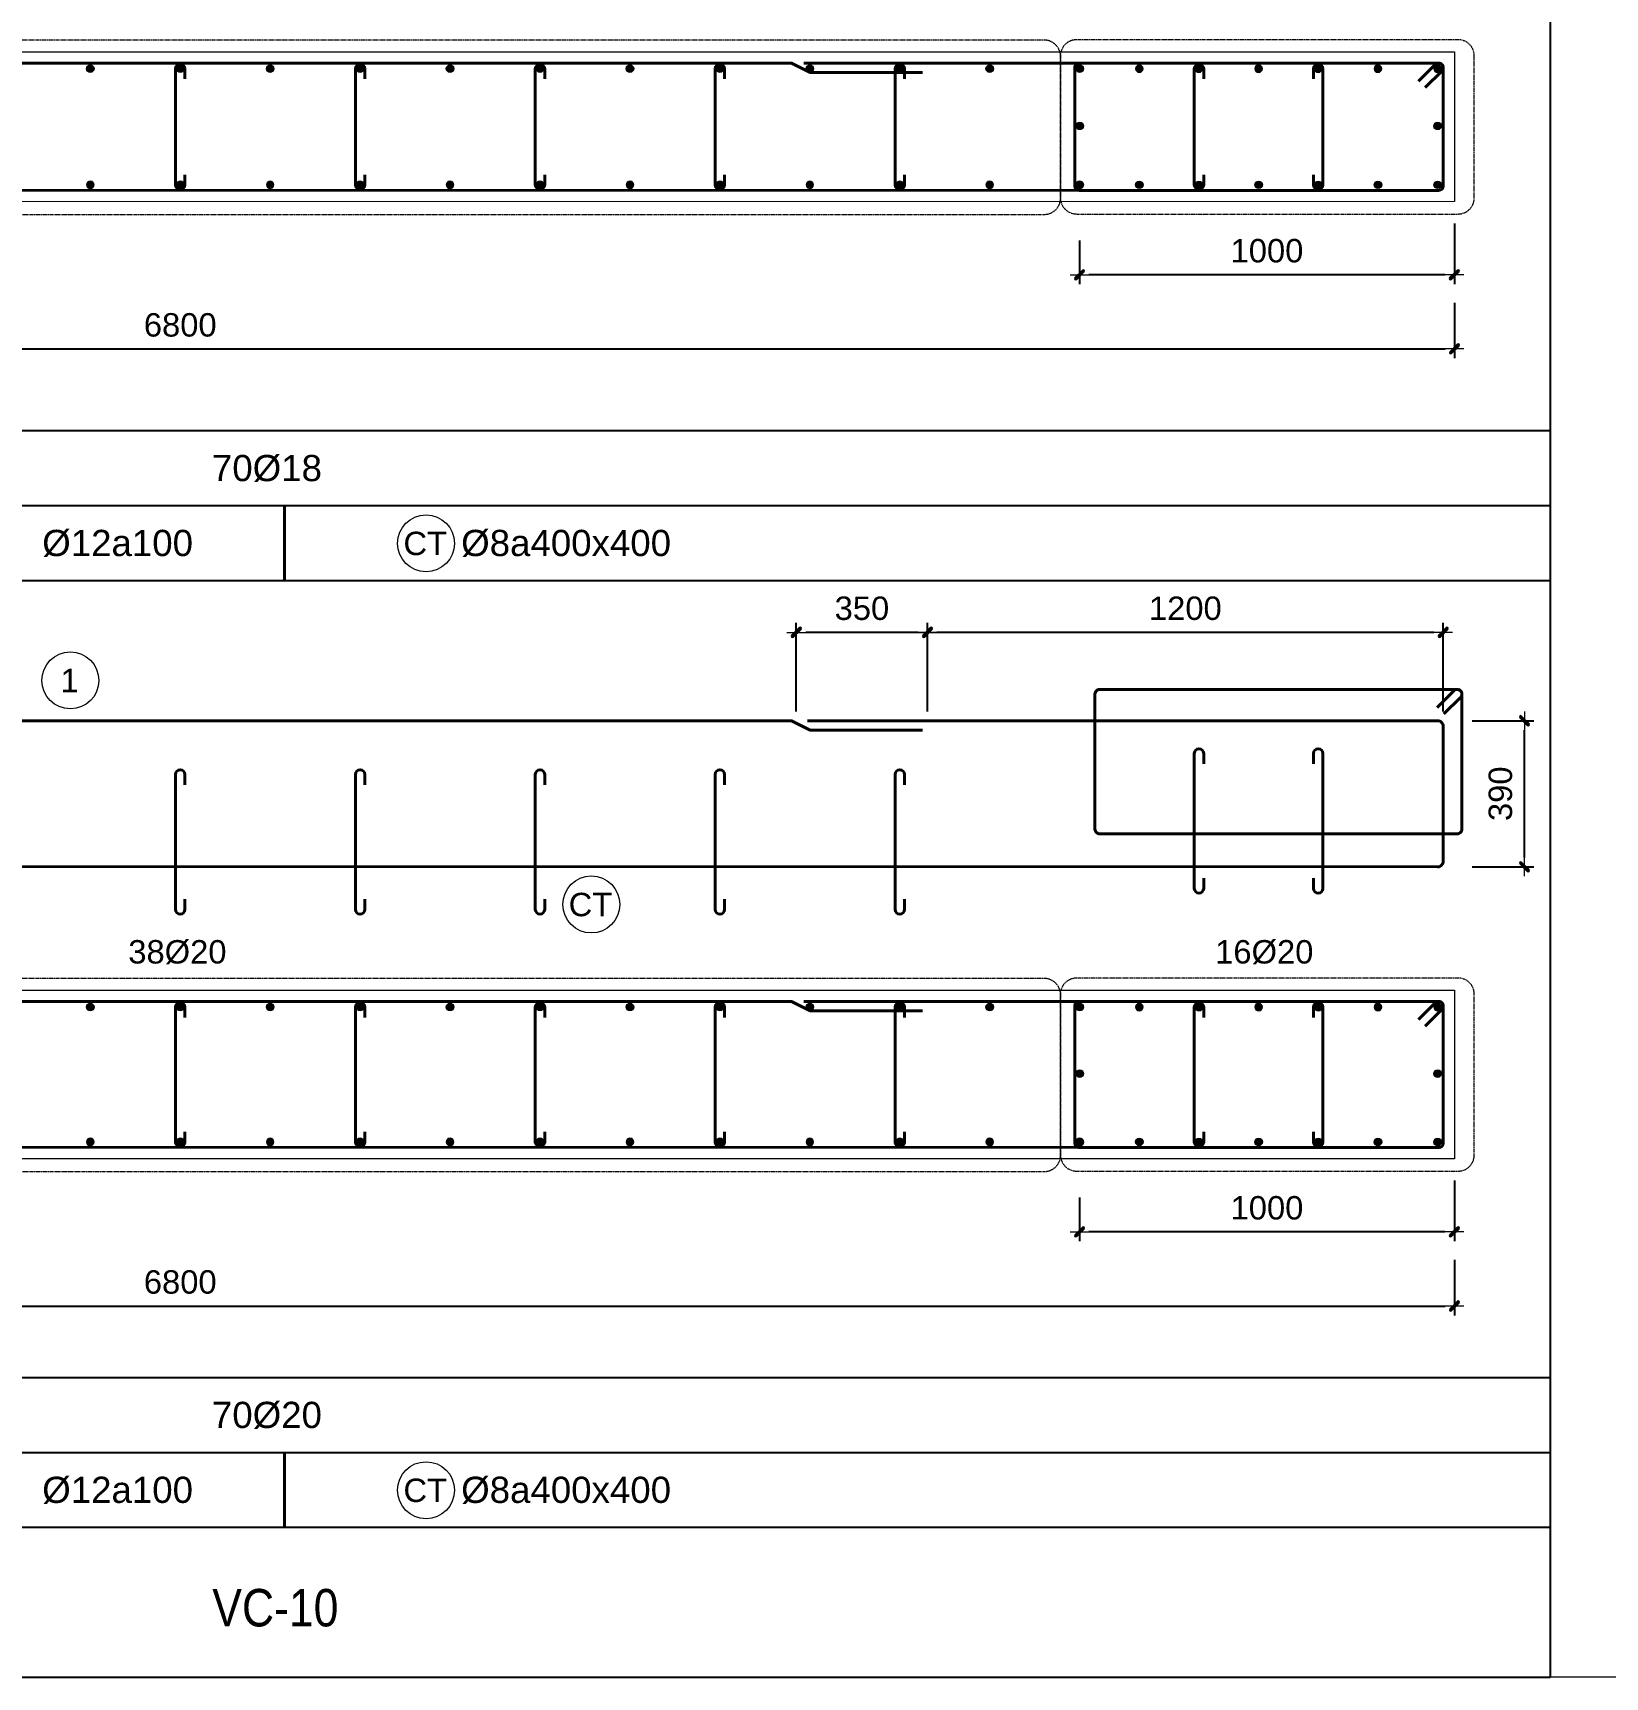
# Model space of a CAD drawing. Header units: millimetres. Extents: x -146909 to 4830753, y -683702 to -336947.
# Drawn here: x 4774826 to 4779021, y -449280 to -444891 of the extents above; entities that cross this region are included whole.
import ezdxf
from ezdxf.enums import TextEntityAlignment as Align

# ---------------------------------------------------------------- set-up
doc = ezdxf.new("R2010")
doc.units = ezdxf.units.MM
doc.header["$MEASUREMENT"] = 0
doc.linetypes.add('HIDDEN', pattern=[0.375, 0.25, -0.125])
doc.layers.get('0').update_dxf_attribs({"lineweight": 9})
doc.layers.get('Defpoints').update_dxf_attribs({"color": 10, "lineweight": 0})
for name, color, linetype, lineweight in [("'S_General_Cont_1 Thin", 1, 'Continuous', 18), ("'S_General_Text_3_Member name", 3, 'Continuous', 35), ('CDAI', 3, 'Continuous', 40), ('chunho.q', 1, 'Continuous', 13), ('CTHEP', 4, 'Continuous', 50), ('DBAO', 2, 'Continuous', 13), ('DMo', 9, 'HIDDEN', 9), ('KTH', 154, 'Continuous', 9), ('STICK', 1, 'Continuous', 9)]:
    doc.layers.add(name, color=color, linetype=linetype, lineweight=lineweight)
for name, color, linetype in [('DM', 1, 'Continuous'), ('TBL', 1, 'Continuous'), ('TX', 214, 'Continuous')]:
    doc.layers.add(name, color=color, linetype=linetype)
doc.styles.add('arial', font='arial.ttf', dxfattribs={"width": 0.85})
doc.styles.add('TTP-HelCon', font='arial.ttf')
doc.dimstyles.new('TTP-25', dxfattribs={"dimscale": 25, "dimtxt": 2.5, "dimasz": 1, "dimexe": 1, "dimexo": 1, "dimgap": 0.09, "dimtad": 0, "dimdec": 4, "dimrnd": 10, "dimzin": 9, "dimdsep": 46, "dimtxsty": 'TTP-HelCon', "dimblk": 'Stick', "dimcen": 0.09, "dimdle": 1.5, "dimclrd": 256, "dimclre": 256, "dimclrt": 1, "dimadec": 0, "dimazin": 0, "dimtfac": 1, "dimtdec": 4, "dimtmove": 0, "dimatfit": 3, "dimldrblk": 'ARCHTICK', "dimfxl": 1, "dimtvp": 1, "dimtolj": 1, "dimtzin": 0, "dimarcsym": 0})

# ---------------------------------------------------------------- blocks, each defined once
blk = doc.blocks.new('Stick')
at = {"layer": 'STICK'}
h = blk.add_hatch(color=256, dxfattribs=at)
edge = h.paths.add_edge_path()
edge.add_line((0.3, 0.5), (-0.5, -0.3))
edge.add_arc((-0.4, -0.4), 0.141, 135, 315)
edge.add_line((-0.3, -0.5), (0.5, 0.3))
edge.add_arc((0.4, 0.4), 0.141, 315, 495)
blk.add_line((1, 0), (-1, 0), dxfattribs=at)
blk.add_lwpolyline([(0.3, 0.5), (-0.5, -0.3, 1), (-0.3, -0.5), (0.5, 0.3, 1), (0.3, 0.5, 1)], format="xyb", dxfattribs=at)
blk = doc.blocks.new('*D522')
at = {"layer": 'Defpoints', "color": 0, "transparency": 16777216}
for p in [(4778641.5, -446726.7), (4778805.7, -446726.7), (4778641.5, -447116.7)]:
    blk.add_point(p, dxfattribs=at)
at = {"layer": 'KTH', "lineweight": -2, "transparency": 16777216}
for p, q in [((4778666.5, -446726.7), (4778830.7, -446726.7)), ((4778805.7, -447091.7), (4778805.7, -446751.7)), ((4778666.5, -447116.7), (4778830.7, -447116.7))]:
    blk.add_line(p, q, dxfattribs=at)
at = {"layer": 'KTH', "lineweight": -2, "transparency": 16777216, "xscale": 25, "yscale": 25, "zscale": 25}
for p, rotation in [((4778805.7, -446726.7), 90), ((4778805.7, -447116.7), 270)]:
    blk.add_blockref('Stick', p, dxfattribs=dict(at, rotation=rotation))
at = {"layer": 'KTH', "color": 1, "transparency": 16777216, "insert": (4778741.8, -446921.7), "char_height": 62.5, "attachment_point": 5, "rotation": 90, "style": 'TTP-HelCon'}
blk.add_mtext('\\A1;390', dxfattribs=at)
blk = doc.blocks.new('_ArchTick')
at = {"color": 0, "linetype": 'ByBlock', "const_width": 0.15}
blk.add_lwpolyline([(-0.5, -0.5), (0.5, 0.5)], dxfattribs=at)
blk = doc.blocks.new('*D525')
at = {"layer": 'Defpoints', "color": 0, "transparency": 16777216}
for p in [(4771819, -448082.8), (4778619, -448141.3), (4778619, -448289.2)]:
    blk.add_point(p, dxfattribs=at)
at = {"layer": 'KTH', "lineweight": -2, "transparency": 16777216}
for p, q in [((4771819, -448107.8), (4771819, -448314.2)), ((4778619, -448166.3), (4778619, -448314.2)), ((4771844, -448289.2), (4778594, -448289.2))]:
    blk.add_line(p, q, dxfattribs=at)
at = {"layer": 'KTH', "lineweight": -2, "transparency": 16777216, "xscale": 25, "yscale": 25, "zscale": 25, "rotation": 180}
blk.add_blockref('Stick', (4771819, -448289.2), dxfattribs=at)
at = {"layer": 'KTH', "lineweight": -2, "transparency": 16777216, "xscale": 25, "yscale": 25, "zscale": 25}
blk.add_blockref('Stick', (4778619, -448289.2), dxfattribs=at)
at = {"layer": 'KTH', "color": 1, "transparency": 16777216, "insert": (4775219, -448225.4), "char_height": 62.5, "attachment_point": 5, "style": 'TTP-HelCon'}
blk.add_mtext('\\A1;6800', dxfattribs=at)
blk = doc.blocks.new('*D526')
at = {"layer": 'Defpoints', "color": 0, "transparency": 16777216}
for p in [(4778618.7, -447929.4), (4777618.7, -447974.4), (4777618.7, -448091.3)]:
    blk.add_point(p, dxfattribs=at)
at = {"layer": 'KTH', "lineweight": -2, "transparency": 16777216}
for p, q in [((4778618.7, -447954.4), (4778618.7, -448116.3)), ((4777618.7, -447999.4), (4777618.7, -448116.3)), ((4778593.7, -448091.3), (4777643.7, -448091.3))]:
    blk.add_line(p, q, dxfattribs=at)
at = {"layer": 'KTH', "lineweight": -2, "transparency": 16777216, "xscale": 25, "yscale": 25, "zscale": 25, "rotation": 180}
blk.add_blockref('Stick', (4777618.7, -448091.3), dxfattribs=at)
at = {"layer": 'KTH', "lineweight": -2, "transparency": 16777216, "xscale": 25, "yscale": 25, "zscale": 25}
blk.add_blockref('Stick', (4778618.7, -448091.3), dxfattribs=at)
at = {"layer": 'KTH', "color": 1, "transparency": 16777216, "insert": (4778118.7, -448027.4), "char_height": 62.5, "attachment_point": 5, "style": 'TTP-HelCon'}
blk.add_mtext('\\A1;1000', dxfattribs=at)
blk = doc.blocks.new('*D527')
at = {"layer": 'Defpoints', "color": 0, "transparency": 16777216}
for p in [(4776862.9, -446490.8), (4776862.9, -446726.7), (4777212.9, -446726.7)]:
    blk.add_point(p, dxfattribs=at)
at = {"layer": 'KTH', "lineweight": -2, "transparency": 16777216}
for p, q in [((4776862.9, -446701.7), (4776862.9, -446465.8)), ((4777212.9, -446701.7), (4777212.9, -446465.8)), ((4777187.9, -446490.8), (4776887.9, -446490.8))]:
    blk.add_line(p, q, dxfattribs=at)
at = {"layer": 'KTH', "lineweight": -2, "transparency": 16777216, "xscale": 25, "yscale": 25, "zscale": 25, "rotation": 180}
blk.add_blockref('Stick', (4776862.9, -446490.8), dxfattribs=at)
at = {"layer": 'KTH', "lineweight": -2, "transparency": 16777216, "xscale": 25, "yscale": 25, "zscale": 25}
blk.add_blockref('Stick', (4777212.9, -446490.8), dxfattribs=at)
at = {"layer": 'KTH', "color": 1, "transparency": 16777216, "insert": (4777037.9, -446426.9), "char_height": 62.5, "attachment_point": 5, "style": 'TTP-HelCon'}
blk.add_mtext('\\A1;350', dxfattribs=at)
blk = doc.blocks.new('*D528')
at = {"layer": 'Defpoints', "color": 0, "transparency": 16777216}
for p in [(4777212.9, -446490.8), (4777212.9, -446726.7), (4778589, -446726.7)]:
    blk.add_point(p, dxfattribs=at)
at = {"layer": 'KTH', "lineweight": -2, "transparency": 16777216}
for p, q in [((4777212.9, -446701.7), (4777212.9, -446465.8)), ((4778589, -446701.7), (4778589, -446465.8)), ((4778564, -446490.8), (4777237.9, -446490.8))]:
    blk.add_line(p, q, dxfattribs=at)
at = {"layer": 'KTH', "lineweight": -2, "transparency": 16777216, "xscale": 25, "yscale": 25, "zscale": 25, "rotation": 180}
blk.add_blockref('Stick', (4777212.9, -446490.8), dxfattribs=at)
at = {"layer": 'KTH', "lineweight": -2, "transparency": 16777216, "xscale": 25, "yscale": 25, "zscale": 25}
blk.add_blockref('Stick', (4778589, -446490.8), dxfattribs=at)
at = {"layer": 'KTH', "color": 1, "transparency": 16777216, "insert": (4777900.9, -446426.9), "char_height": 62.5, "attachment_point": 5, "style": 'TTP-HelCon'}
blk.add_mtext('\\A1;1200', dxfattribs=at)
blk = doc.blocks.new('*U518')
at = {"layer": 'CTHEP', "ltscale": 0.02, "const_width": 10}
blk.add_lwpolyline([(0, 5, -1), (0, -5, -1)], format="xyb", close=True, dxfattribs=at)
at = {"layer": 'Defpoints', "color": 1}
blk.add_circle((0, 0), 10, dxfattribs=at)
blk = doc.blocks.new('*U519')
at = {"layer": 'CDAI', "color": 0, "linetype": 'ByBlock', "lineweight": -2, "transparency": 16777216}
blk.add_blockref('*U518', (0, 0), dxfattribs=at)
blk = doc.blocks.new('*U516')
at = {"layer": 'CTHEP', "ltscale": 0.02, "const_width": 10}
blk.add_lwpolyline([(0, 5, -1), (0, -5, -1)], format="xyb", close=True, dxfattribs=at)
at = {"layer": 'Defpoints', "color": 1}
blk.add_circle((0, 0), 10, dxfattribs=at)
blk = doc.blocks.new('*U517')
at = {"layer": 'CDAI', "color": 0, "linetype": 'ByBlock', "lineweight": -2, "transparency": 16777216}
blk.add_blockref('*U516', (0, 0), dxfattribs=at)
blk = doc.blocks.new('*U520')
at = {"layer": 'CTHEP', "ltscale": 0.02, "const_width": 10}
blk.add_lwpolyline([(0, 5, -1), (0, -5, -1)], format="xyb", close=True, dxfattribs=at)
at = {"layer": 'Defpoints', "color": 1}
blk.add_circle((0, 0), 10, dxfattribs=at)
blk = doc.blocks.new('*U521')
at = {"layer": 'CDAI', "color": 0, "linetype": 'ByBlock', "lineweight": -2, "transparency": 16777216}
for p in [(2160, 0), (2400, 0), (2640, 0), (2880, 0), (3120, 0), (3360, 0), (3600, 0), (3840, 0), (4080, 0), (4320, 0), (4560, 0), (4800, 0)]:
    blk.add_blockref('*U520', p, dxfattribs=at)
blk = doc.blocks.new('sign of slab')
at = {"layer": "'S_General_Cont_1 Thin"}
blk.add_circle((-10, 0), 475, dxfattribs=at)
at = {"layer": "'S_General_Text_3_Member name", "style": 'arial'}
blk.add_attdef('S', text='', height=250, dxfattribs=at).set_placement((-23, -1), align=Align.MIDDLE_CENTER)
blk = doc.blocks.new('*U510')
at = {"layer": 'CTHEP', "ltscale": 0.02, "const_width": 10}
blk.add_lwpolyline([(0, 5, -1), (0, -5, -1)], format="xyb", close=True, dxfattribs=at)
at = {"layer": 'Defpoints', "color": 1}
blk.add_circle((0, 0), 10, dxfattribs=at)
blk = doc.blocks.new('*U511')
at = {"layer": 'CDAI', "color": 0, "linetype": 'ByBlock', "lineweight": -2, "transparency": 16777216}
for p in [(0, 0), (159.2, 0), (318.3, 0), (477.5, 0), (636.7, 0), (795.8, 0)]:
    blk.add_blockref('*U510', p, dxfattribs=at)
blk = doc.blocks.new('*U512')
at = {"layer": 'CTHEP', "ltscale": 0.02, "const_width": 10}
blk.add_lwpolyline([(0, 5, -1), (0, -5, -1)], format="xyb", close=True, dxfattribs=at)
at = {"layer": 'Defpoints', "color": 1}
blk.add_circle((0, 0), 10, dxfattribs=at)
blk = doc.blocks.new('*U513')
at = {"layer": 'CDAI', "color": 0, "linetype": 'ByBlock', "lineweight": -2, "transparency": 16777216}
for p in [(0, 0), (159.2, 0), (318.3, 0), (477.5, 0), (636.7, 0), (795.8, 0), (955, 0)]:
    blk.add_blockref('*U512', p, dxfattribs=at)
blk = doc.blocks.new('*U503')
at = {"layer": 'CTHEP', "ltscale": 0.02, "const_width": 10}
blk.add_lwpolyline([(0, 5, -1), (0, -5, -1)], format="xyb", close=True, dxfattribs=at)
at = {"layer": 'Defpoints', "color": 1}
blk.add_circle((0, 0), 10, dxfattribs=at)
blk = doc.blocks.new('*U504')
at = {"layer": 'CDAI', "color": 0, "linetype": 'ByBlock', "lineweight": -2, "transparency": 16777216}
for p in [(2160, 0), (2400, 0), (2640, 0), (2880, 0), (3120, 0), (3360, 0), (3600, 0), (3840, 0), (4080, 0), (4320, 0), (4560, 0), (4800, 0)]:
    blk.add_blockref('*U503', p, dxfattribs=at)
blk = doc.blocks.new('*D1413')
at = {"layer": 'Defpoints', "color": 0, "transparency": 16777216}
for p in [(4771819, -445527.8), (4778619, -445586.3), (4778619, -445734.2)]:
    blk.add_point(p, dxfattribs=at)
at = {"layer": 'KTH', "lineweight": -2, "transparency": 16777216}
for p, q in [((4771819, -445552.8), (4771819, -445759.2)), ((4778619, -445611.3), (4778619, -445759.2)), ((4771844, -445734.2), (4778594, -445734.2))]:
    blk.add_line(p, q, dxfattribs=at)
at = {"layer": 'KTH', "lineweight": -2, "transparency": 16777216, "xscale": 25, "yscale": 25, "zscale": 25, "rotation": 180}
blk.add_blockref('Stick', (4771819, -445734.2), dxfattribs=at)
at = {"layer": 'KTH', "lineweight": -2, "transparency": 16777216, "xscale": 25, "yscale": 25, "zscale": 25}
blk.add_blockref('Stick', (4778619, -445734.2), dxfattribs=at)
at = {"layer": 'KTH', "color": 1, "transparency": 16777216, "insert": (4775219, -445670.4), "char_height": 62.5, "attachment_point": 5, "style": 'TTP-HelCon'}
blk.add_mtext('\\A1;6800', dxfattribs=at)
blk = doc.blocks.new('*D1414')
at = {"layer": 'Defpoints', "color": 0, "transparency": 16777216}
for p in [(4778618.7, -445374.4), (4777618.7, -445419.4), (4777618.7, -445536.3)]:
    blk.add_point(p, dxfattribs=at)
at = {"layer": 'KTH', "lineweight": -2, "transparency": 16777216}
for p, q in [((4778618.7, -445399.4), (4778618.7, -445561.3)), ((4777618.7, -445444.4), (4777618.7, -445561.3)), ((4778593.7, -445536.3), (4777643.7, -445536.3))]:
    blk.add_line(p, q, dxfattribs=at)
at = {"layer": 'KTH', "lineweight": -2, "transparency": 16777216, "xscale": 25, "yscale": 25, "zscale": 25, "rotation": 180}
blk.add_blockref('Stick', (4777618.7, -445536.3), dxfattribs=at)
at = {"layer": 'KTH', "lineweight": -2, "transparency": 16777216, "xscale": 25, "yscale": 25, "zscale": 25}
blk.add_blockref('Stick', (4778618.7, -445536.3), dxfattribs=at)
at = {"layer": 'KTH', "color": 1, "transparency": 16777216, "insert": (4778118.7, -445472.4), "char_height": 62.5, "attachment_point": 5, "style": 'TTP-HelCon'}
blk.add_mtext('\\A1;1000', dxfattribs=at)
blk = doc.blocks.new('*U1406')
at = {"layer": 'CTHEP', "ltscale": 0.02, "const_width": 10}
blk.add_lwpolyline([(0, 5, -1), (0, -5, -1)], format="xyb", close=True, dxfattribs=at)
at = {"layer": 'Defpoints', "color": 1}
blk.add_circle((0, 0), 10, dxfattribs=at)
blk = doc.blocks.new('*U1407')
at = {"layer": 'CDAI', "color": 0, "linetype": 'ByBlock', "lineweight": -2, "transparency": 16777216}
blk.add_blockref('*U1406', (0, 0), dxfattribs=at)
blk = doc.blocks.new('*U1404')
at = {"layer": 'CTHEP', "ltscale": 0.02, "const_width": 10}
blk.add_lwpolyline([(0, 5, -1), (0, -5, -1)], format="xyb", close=True, dxfattribs=at)
at = {"layer": 'Defpoints', "color": 1}
blk.add_circle((0, 0), 10, dxfattribs=at)
blk = doc.blocks.new('*U1405')
at = {"layer": 'CDAI', "color": 0, "linetype": 'ByBlock', "lineweight": -2, "transparency": 16777216}
blk.add_blockref('*U1404', (0, 0), dxfattribs=at)
blk = doc.blocks.new('*U1408')
at = {"layer": 'CTHEP', "ltscale": 0.02, "const_width": 10}
blk.add_lwpolyline([(0, 5, -1), (0, -5, -1)], format="xyb", close=True, dxfattribs=at)
at = {"layer": 'Defpoints', "color": 1}
blk.add_circle((0, 0), 10, dxfattribs=at)
blk = doc.blocks.new('*U1409')
at = {"layer": 'CDAI', "color": 0, "linetype": 'ByBlock', "lineweight": -2, "transparency": 16777216}
for p in [(2160, 0), (2400, 0), (2640, 0), (2880, 0), (3120, 0), (3360, 0), (3600, 0), (3840, 0), (4080, 0), (4320, 0), (4560, 0), (4800, 0)]:
    blk.add_blockref('*U1408', p, dxfattribs=at)
blk = doc.blocks.new('*U1398')
at = {"layer": 'CTHEP', "ltscale": 0.02, "const_width": 10}
blk.add_lwpolyline([(0, 5, -1), (0, -5, -1)], format="xyb", close=True, dxfattribs=at)
at = {"layer": 'Defpoints', "color": 1}
blk.add_circle((0, 0), 10, dxfattribs=at)
blk = doc.blocks.new('*U1399')
at = {"layer": 'CDAI', "color": 0, "linetype": 'ByBlock', "lineweight": -2, "transparency": 16777216}
for p in [(0, 0), (159.2, 0), (318.3, 0), (477.5, 0), (636.7, 0), (795.8, 0)]:
    blk.add_blockref('*U1398', p, dxfattribs=at)
blk = doc.blocks.new('*U1400')
at = {"layer": 'CTHEP', "ltscale": 0.02, "const_width": 10}
blk.add_lwpolyline([(0, 5, -1), (0, -5, -1)], format="xyb", close=True, dxfattribs=at)
at = {"layer": 'Defpoints', "color": 1}
blk.add_circle((0, 0), 10, dxfattribs=at)
blk = doc.blocks.new('*U1401')
at = {"layer": 'CDAI', "color": 0, "linetype": 'ByBlock', "lineweight": -2, "transparency": 16777216}
for p in [(0, 0), (159.2, 0), (318.3, 0), (477.5, 0), (636.7, 0), (795.8, 0), (955, 0)]:
    blk.add_blockref('*U1400', p, dxfattribs=at)
blk = doc.blocks.new('*U1395')
at = {"layer": 'CTHEP', "ltscale": 0.02, "const_width": 10}
blk.add_lwpolyline([(0, 5, -1), (0, -5, -1)], format="xyb", close=True, dxfattribs=at)
at = {"layer": 'Defpoints', "color": 1}
blk.add_circle((0, 0), 10, dxfattribs=at)
blk = doc.blocks.new('*U1396')
at = {"layer": 'CDAI', "color": 0, "linetype": 'ByBlock', "lineweight": -2, "transparency": 16777216}
for p in [(2160, 0), (2400, 0), (2640, 0), (2880, 0), (3120, 0), (3360, 0), (3600, 0), (3840, 0), (4080, 0), (4320, 0), (4560, 0), (4800, 0)]:
    blk.add_blockref('*U1395', p, dxfattribs=at)

msp = doc.modelspace()

# ---------------------------------------------------------------- linework, layer by layer
at = {"layer": 'CDAI', "color": 214}
for p, q in [((4775496.77108, -446152.18535), (4775496.77108, -446352.18535)), ((4775496.77108, -448679.86809), (4775496.77108, -448879.86809))]:
    msp.add_line(p, q, dxfattribs=at)
at = {"layer": 'CDAI', "ltscale": 0.02}
for points in [[(4777199.68812, -444996.05035), (4776899.95227, -444996.05035), (4776849.95227, -444971.05035), (4771863.98903, -444971.05035, 0.4142135624), (4771848.98903, -444986.05035), (4771848.98903, -445296.05035, 0.4142135624), (4771863.98903, -445311.05035), (4773540.61912, -445311.05035)], [(4777199.68812, -446751.70123), (4776899.95227, -446751.70123), (4776849.95227, -446726.70123), (4771863.98903, -446726.70123, 0.4142135624), (4771848.98903, -446741.70123), (4771848.98903, -447101.70123, 0.4142135624), (4771863.98903, -447116.70123), (4773540.53787, -447116.70123)], [(4778573.98903, -447116.70123, 0.4142135624), (4778588.98903, -447101.70123), (4778588.98903, -446741.70123, 0.4142135624), (4778573.98903, -446726.70123), (4776893.06832, -446726.70123)], [(4777199.68812, -447501.05035), (4776899.95227, -447501.05035), (4776849.95227, -447476.05035), (4771863.98903, -447476.05035, 0.4142135624), (4771848.98903, -447491.05035), (4771848.98903, -447851.05035, 0.4142135624), (4771863.98903, -447866.05035), (4773540.61912, -447866.05035)]]:
    msp.add_lwpolyline(points, format="xyb", dxfattribs=at)
at = {"layer": 'CDAI'}
for points in [[(4775231.48903, -445013.55035), (4775231.48903, -444986.05035, 1), (4775206.48903, -444986.05035), (4775206.48903, -445296.55035, 1), (4775231.48903, -445296.55035), (4775231.48903, -445269.05035)], [(4775711.48903, -445013.55035), (4775711.48903, -444986.05035, 1), (4775686.48903, -444986.05035), (4775686.48903, -445296.55035, 1), (4775711.48903, -445296.55035), (4775711.48903, -445269.05035)], [(4776191.48903, -445013.55035), (4776191.48903, -444986.05035, 1), (4776166.48903, -444986.05035), (4776166.48903, -445296.55035, 1), (4776191.48903, -445296.55035), (4776191.48903, -445269.05035)], [(4776671.48903, -445013.55035), (4776671.48903, -444986.05035, 1), (4776646.48903, -444986.05035), (4776646.48903, -445296.55035, 1), (4776671.48903, -445296.55035), (4776671.48903, -445269.05035)], [(4777151.48903, -445013.55035), (4777151.48903, -444986.05035, 1), (4777126.48903, -444986.05035), (4777126.48903, -445296.55035, 1), (4777151.48903, -445296.55035), (4777151.48903, -445269.05035)], [(4778523.32999, -445019.03171), (4778567.65019, -444974.71151, -0.6681786379), (4778588.98903, -444983.55035), (4778588.98903, -445298.55035, -0.4142135624), (4778576.48903, -445311.05035), (4777618.61511, -445311.05035, -0.4142135624), (4777606.11511, -445298.55035), (4777606.11511, -444983.55035, -0.4142135624), (4777618.61511, -444971.05035), (4778576.48903, -444971.05035, -0.6681786379), (4778585.32786, -444992.38918), (4778541.00766, -445036.70938)], [(4777949.82236, -445013.55035), (4777949.82236, -444986.05035, 1), (4777924.82236, -444986.05035), (4777924.82236, -445296.55035, 1), (4777949.82236, -445296.55035), (4777949.82236, -445269.05035)], [(4778243.1557, -445013.55035), (4778243.1557, -444986.05035, -1), (4778268.1557, -444986.05035), (4778268.1557, -445296.55035, -1), (4778243.1557, -445296.55035), (4778243.1557, -445269.05035)], [(4778573.15335, -446690.98657), (4778617.47355, -446646.66637, -0.6681786379), (4778638.81238, -446655.50521), (4778638.81238, -447016.00521, -0.4142135624), (4778626.31238, -447028.50521), (4777672.31238, -447028.50521, -0.4142135624), (4777659.81238, -447016.00521), (4777659.81238, -446655.50521, -0.4142135624), (4777672.31238, -446643.00521), (4778626.31238, -446643.00521, -0.6681786379), (4778635.15122, -446664.34404), (4778590.83102, -446708.66424)], [(4777949.82236, -446841.42535), (4777949.82236, -446813.92535, 1), (4777924.82236, -446813.92535), (4777924.82236, -447174.42535, 1), (4777949.82236, -447174.42535), (4777949.82236, -447146.92535)], [(4778243.1557, -446841.42535), (4778243.1557, -446813.92535, -1), (4778268.1557, -446813.92535), (4778268.1557, -447174.42535, -1), (4778243.1557, -447174.42535), (4778243.1557, -447146.92535)], [(4775231.48903, -446897.60511), (4775231.48903, -446870.10511, 1), (4775206.48903, -446870.10511), (4775206.48903, -447230.60511, 1), (4775231.48903, -447230.60511), (4775231.48903, -447203.10511)], [(4775711.48903, -446897.60511), (4775711.48903, -446870.10511, 1), (4775686.48903, -446870.10511), (4775686.48903, -447230.60511, 1), (4775711.48903, -447230.60511), (4775711.48903, -447203.10511)], [(4776191.48903, -446897.60511), (4776191.48903, -446870.10511, 1), (4776166.48903, -446870.10511), (4776166.48903, -447230.60511, 1), (4776191.48903, -447230.60511), (4776191.48903, -447203.10511)], [(4776671.48903, -446897.60511), (4776671.48903, -446870.10511, 1), (4776646.48903, -446870.10511), (4776646.48903, -447230.60511, 1), (4776671.48903, -447230.60511), (4776671.48903, -447203.10511)], [(4777151.48903, -446897.60511), (4777151.48903, -446870.10511, 1), (4777126.48903, -446870.10511), (4777126.48903, -447230.60511, 1), (4777151.48903, -447230.60511), (4777151.48903, -447203.10511)], [(4775231.48903, -447518.55035), (4775231.48903, -447491.05035, 1), (4775206.48903, -447491.05035), (4775206.48903, -447851.55035, 1), (4775231.48903, -447851.55035), (4775231.48903, -447824.05035)], [(4775711.48903, -447518.55035), (4775711.48903, -447491.05035, 1), (4775686.48903, -447491.05035), (4775686.48903, -447851.55035, 1), (4775711.48903, -447851.55035), (4775711.48903, -447824.05035)], [(4776191.48903, -447518.55035), (4776191.48903, -447491.05035, 1), (4776166.48903, -447491.05035), (4776166.48903, -447851.55035, 1), (4776191.48903, -447851.55035), (4776191.48903, -447824.05035)], [(4776671.48903, -447518.55035), (4776671.48903, -447491.05035, 1), (4776646.48903, -447491.05035), (4776646.48903, -447851.55035, 1), (4776671.48903, -447851.55035), (4776671.48903, -447824.05035)], [(4777151.48903, -447518.55035), (4777151.48903, -447491.05035, 1), (4777126.48903, -447491.05035), (4777126.48903, -447851.55035, 1), (4777151.48903, -447851.55035), (4777151.48903, -447824.05035)], [(4778523.32999, -447524.03171), (4778567.65019, -447479.71151, -0.6681786379), (4778588.98903, -447488.55035), (4778588.98903, -447853.55035, -0.4142135624), (4778576.48903, -447866.05035), (4777618.61511, -447866.05035, -0.4142135624), (4777606.11511, -447853.55035), (4777606.11511, -447488.55035, -0.4142135624), (4777618.61511, -447476.05035), (4778576.48903, -447476.05035, -0.6681786379), (4778585.32786, -447497.38918), (4778541.00766, -447541.70938)], [(4777949.82236, -447518.55035), (4777949.82236, -447491.05035, 1), (4777924.82236, -447491.05035), (4777924.82236, -447851.55035, 1), (4777949.82236, -447851.55035), (4777949.82236, -447824.05035)], [(4778243.1557, -447518.55035), (4778243.1557, -447491.05035, -1), (4778268.1557, -447491.05035), (4778268.1557, -447851.55035, -1), (4778243.1557, -447851.55035), (4778243.1557, -447824.05035)]]:
    msp.add_lwpolyline(points, format="xyb", dxfattribs=at)
at = {"layer": 'CDAI', "ltscale": 0.02}
for points in [[(4776882.75397, -444971.05035), (4778573.98903, -444971.05035)], [(4778578.71749, -445310.28557), (4773591.65407, -445311.31894), (4773541.65407, -445286.31894), (4773240.87685, -445286.31894)], [(4778578.71749, -447115.93646), (4773591.65407, -447116.96982), (4773541.65407, -447091.96982), (4773240.87685, -447091.96982)], [(4776882.75397, -447476.05035), (4778573.98903, -447476.05035)], [(4778578.71749, -447865.28557), (4773591.65407, -447866.31894), (4773541.65407, -447841.31894), (4773240.87685, -447841.31894)]]:
    msp.add_lwpolyline(points, dxfattribs=at)
at = {"layer": 'DBAO', "color": 1}
msp.add_lwpolyline([(4787767.33545, -449279.86809), (4770397.73003, -449279.86809), (4770397.73003, -434761.98892), (4787767.33545, -434761.98892)], close=True, dxfattribs=at)
at = {"layer": 'DBAO'}
for points in [[(4772648.98903, -445341.5905), (4771818.98903, -445341.05035), (4771818.98903, -444941.05035), (4778618.98903, -444941.05035), (4778618.98903, -445341.03739), (4772648.99767, -445341.5905)], [(4772648.98903, -447896.5905), (4771818.98903, -447896.05035), (4771818.98903, -447446.05035), (4778618.98903, -447446.05035), (4778618.98903, -447896.03739), (4772648.99767, -447896.5905)]]:
    msp.add_lwpolyline(points, dxfattribs=at)
at = {"layer": 'DMo', "color": 6, "ltscale": 10}
for points in [[(4777567.75667, -444952.75409, 0.4142135624), (4777524.81701, -444909.81442), (4772908.82208, -444909.81442, 0.4142135624), (4772865.88242, -444952.75409)], [(4778628.92216, -444908.76922), (4777610.69634, -444908.76922, 0.4142135624), (4777567.75667, -444951.70889), (4777567.75667, -445331.10552, 0.4142135624), (4777610.69634, -445374.04518), (4778628.92216, -445374.04518, 0.4142135624), (4778671.86182, -445331.10552), (4778671.86182, -444951.70889, 0.4142135624), (4778628.92216, -444908.76922)], [(4772865.88242, -444951.70889), (4772865.88242, -445332.15072, 0.4142135624), (4772908.82208, -445375.09038), (4777524.81701, -445375.09038, 0.4142135624), (4777567.75667, -445332.15072), (4777567.75667, -444951.70889)], [(4777567.75667, -447457.75409, 0.4142135624), (4777524.81701, -447414.81442), (4772908.82208, -447414.81442, 0.4142135624), (4772865.88242, -447457.75409)], [(4778628.92216, -447413.76922), (4777610.69634, -447413.76922, 0.4142135624), (4777567.75667, -447456.70889), (4777567.75667, -447886.10552, 0.4142135624), (4777610.69634, -447929.04518), (4778628.92216, -447929.04518, 0.4142135624), (4778671.86182, -447886.10552), (4778671.86182, -447456.70889, 0.4142135624), (4778628.92216, -447413.76922)], [(4772865.88242, -447456.70889), (4772865.88242, -447887.15072, 0.4142135624), (4772908.82208, -447930.09038), (4777524.81701, -447930.09038, 0.4142135624), (4777567.75667, -447887.15072), (4777567.75667, -447456.70889)]]:
    msp.add_lwpolyline(points, format="xyb", dxfattribs=at)
at = {"layer": 'TBL'}
for p, q in [((4778874.218, -438762.18535), (4778874.218, -449279.86809)), ((4771397.73003, -445952.18535), (4778874.218, -445952.18535)), ((4771397.73003, -446352.18535), (4778874.218, -446352.18535)), ((4771397.73003, -448479.86809), (4778874.218, -448479.86809)), ((4771397.73003, -448879.86809), (4778874.218, -448879.86809)), ((4771397.73003, -449279.86809), (4778874.218, -449279.86809))]:
    msp.add_line(p, q, dxfattribs=at)
at = {"layer": 'TBL', "color": 8}
for p, q in [((4771397.73003, -446152.18535), (4778874.218, -446152.18535)), ((4771397.73003, -448679.86809), (4778874.218, -448679.86809))]:
    msp.add_line(p, q, dxfattribs=at)

# ---------------------------------------------------------------- block references
ref = msp.add_blockref('sign of slab', (4775876.5332, -446253.28145), dxfattribs=dict(xscale=0.16, yscale=0.16, zscale=0.16))
ref.add_attrib('S', 'CT', dxfattribs={"layer": 'DM', "height": 62.5, "style": 'arial'}).set_placement((4775872.77919, -446253.43834), align=Align.MIDDLE_CENTER)
ref = msp.add_blockref('sign of slab', (4774927.49872, -446619.16861), dxfattribs=dict(xscale=0.16, yscale=0.16, zscale=0.16))
ref.add_attrib('S', '1', dxfattribs={"layer": 'DM', "height": 62.5, "style": 'arial'}).set_placement((4774923.7447, -446619.3255), align=Align.MIDDLE_CENTER)
ref = msp.add_blockref('sign of slab', (4776317.41314, -447217.22308), dxfattribs=dict(xscale=0.16, yscale=0.16, zscale=0.16))
ref.add_attrib('S', 'CT', dxfattribs={"layer": 'DM', "height": 62.5, "style": 'arial'}).set_placement((4776313.65912, -447217.37998), align=Align.MIDDLE_CENTER)
ref = msp.add_blockref('sign of slab', (4775876.5332, -448780.96419), dxfattribs=dict(xscale=0.16, yscale=0.16, zscale=0.16))
ref.add_attrib('S', 'CT', dxfattribs={"layer": 'DM', "height": 62.5, "style": 'arial'}).set_placement((4775872.77919, -448781.12108), align=Align.MIDDLE_CENTER)
at = {"layer": 'CDAI', "color": 214}
for name, p in [('*U1409', (4772818.98903, -444986.05035)), ('*U521', (4772818.98903, -447491.05035))]:
    msp.add_blockref(name, p, dxfattribs=at)
at = {"layer": 'CDAI', "color": 214, "xscale": -1}
for name, p in [('*U1399', (4778573.98903, -444986.05035)), ('*U511', (4778573.98903, -447491.05035))]:
    msp.add_blockref(name, p, dxfattribs=at)
at = {"layer": 'CDAI', "color": 214, "rotation": 180}
for name, p in [('*U1405', (4777618.98903, -445138.80035)), ('*U1407', (4778573.98903, -445138.80035)), ('*U1401', (4778573.98903, -445296.05035)), ('*U517', (4777618.98903, -447668.80035)), ('*U519', (4778573.98903, -447668.80035)), ('*U513', (4778573.98903, -447851.05035))]:
    msp.add_blockref(name, p, dxfattribs=at)
at = {"layer": 'CDAI', "color": 214, "xscale": -1, "rotation": 180}
for name, p in [('*U1396', (4772818.98903, -445296.05035)), ('*U504', (4772818.98903, -447851.05035))]:
    msp.add_blockref(name, p, dxfattribs=at)

# ---------------------------------------------------------------- texts
at = {"layer": 'chunho.q', "color": 1, "style": 'arial'}
for s, p in [('38%%C20', (4775080.37599, -447374.88483)), ('16%%C20', (4777980.46749, -447374.88483))]:
    msp.add_text(s, height=62.5, dxfattribs=at).set_placement(p)
at = {"layer": 'TX', "color": 2, "style": 'arial'}
for s, p in [('70%%C18', (4775450.37011, -446052.18535)), ('%%C12a100', (4775051.94907, -446252.18535)), ('%%C8a400x400', (4776248.65808, -446252.18535)), ('70%%C20', (4775450.37011, -448579.86809)), ('%%C12a100', (4775051.94907, -448779.86809)), ('%%C8a400x400', (4776248.65808, -448779.86809))]:
    msp.add_text(s, height=70, dxfattribs=at).set_placement(p, align=Align.MIDDLE_CENTER)
at = {"layer": 'TX', "color": 2, "insert": (4775472.79983, -449044.56713), "char_height": 100, "width": 312.1258527, "attachment_point": 2, "style": 'arial'}
msp.add_mtext('VC-10', dxfattribs=at)

# ---------------------------------------------------------------- dimensions: what is measured, and where the dimension line sits
at = {"layer": 'KTH'}
for base, p1, p2, angle, picture, middle in [((4777618.68931, -445536.2528), (4778618.68931, -445374.44255), (4777618.68931, -445419.44255), 180, '*D1414', (4778118.68931, -445472.43117)), ((4776862.88183, -446490.75591), (4777212.88183, -446726.70123), (4776862.88183, -446726.70123), 180, '*D527', (4777037.88183, -446426.89165)), ((4778805.65359, -446726.70123), (4778641.52878, -447116.70123), (4778641.52878, -446726.70123), 90, '*D522', (4778741.78933, -446921.70123)), ((4777618.68931, -448091.2528), (4778618.68931, -447929.44255), (4777618.68931, -447974.44255), 180, '*D526', (4778118.68931, -448027.43117))]:
    dim = msp.add_linear_dim(base=base, p1=p1, p2=p2, angle=angle, dimstyle='TTP-25', dxfattribs=at)
    dim.commit()
    dim.dimension.update_dxf_attribs({"geometry": picture, "text_midpoint": middle})
for base, p1, p2, picture, middle in [((4778618.98903, -445734.19648), (4771818.98903, -445527.84764), (4778618.98903, -445586.25276), '*D1413', (4775218.98903, -445670.37485)), ((4778618.98903, -448289.19648), (4771818.98903, -448082.84764), (4778618.98903, -448141.25276), '*D525', (4775218.98903, -448225.37485))]:
    dim = msp.add_linear_dim(base=base, p1=p1, p2=p2, dimstyle='TTP-25', dxfattribs=at)
    dim.commit()
    dim.dimension.update_dxf_attribs({"geometry": picture, "text_midpoint": middle})
dim = msp.add_linear_dim(base=(4777212.88183, -446490.75591), p1=(4778588.98903, -446726.70123), p2=(4777212.88183, -446726.70123), angle=180, text='1200', dimstyle='TTP-25', dxfattribs=at)
dim.commit()
dim.dimension.update_dxf_attribs({"geometry": '*D528', "text_midpoint": (4777900.93543, -446426.93429)})

doc.saveas('drawing.dxf')
